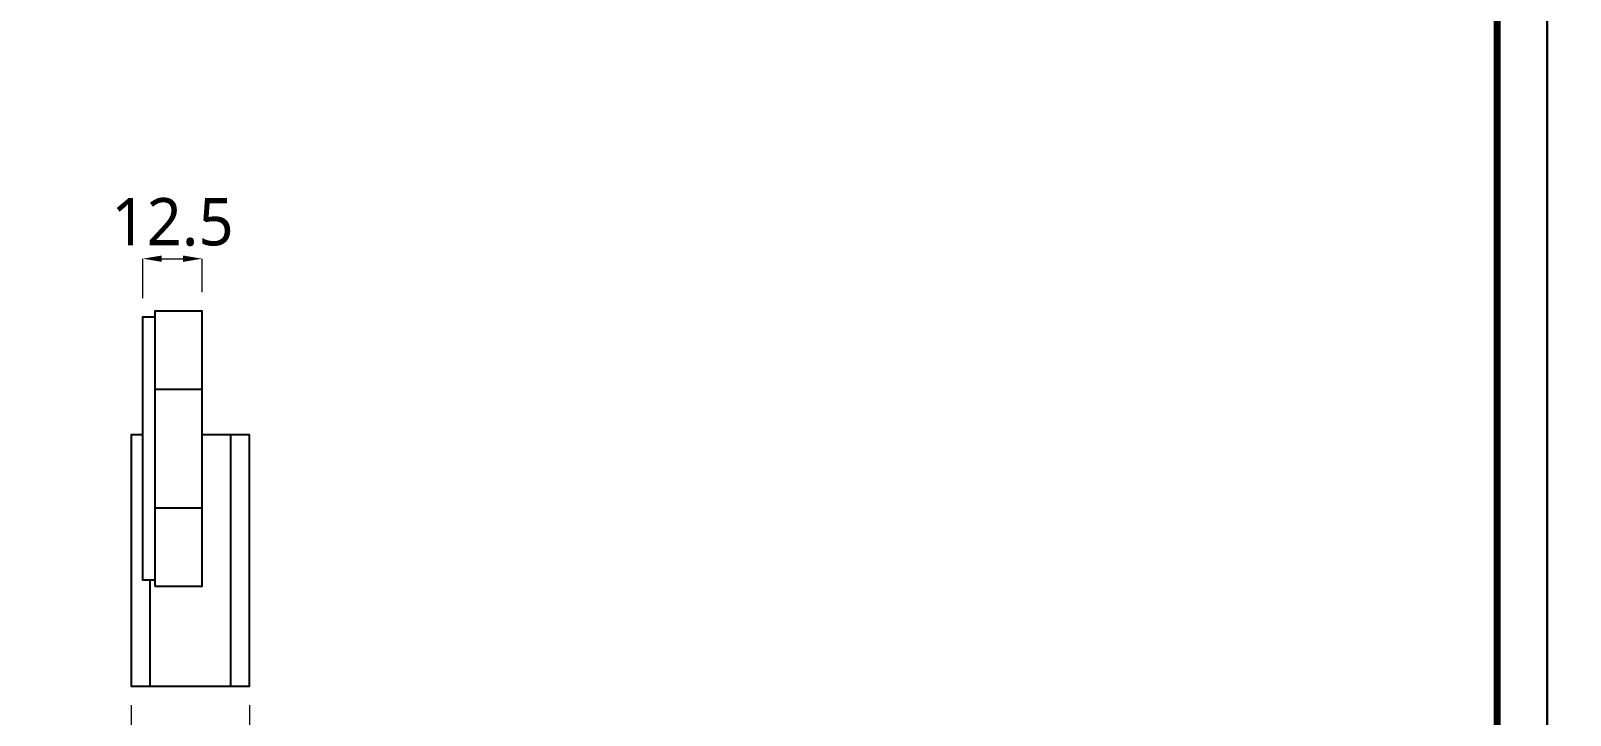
# Model space of a CAD drawing. Extents: x 16296675204 to 16296683393, y -37409618576 to -37409617244.
# Drawn here: x 16296678359.4 to 16296678684.2, y -37409618235 to -37409618090.7 of the extents above; entities that cross this region are included whole.
import ezdxf

# ---------------------------------------------------------------- set-up
doc = ezdxf.new("R2010")
doc.units = 0
doc.header["$LTSCALE"] = 10
doc.header["$MEASUREMENT"] = 0
doc.header["$PDMODE"] = 3
doc.header["$PDSIZE"] = -10
doc.linetypes.add('HIDDEN', pattern=[0.375, 0.25, -0.125])
doc.layers.get('0').update_dxf_attribs({"linetype": 'CONTINUOUS'})
doc.layers.get('DEFPOINTS').update_dxf_attribs({"linetype": 'CONTINUOUS'})
doc.layers.add('2', color=2, linetype='HIDDEN')
doc.styles.add('Daelim Dimension', font='NanumGothic.ttf')
doc.dimstyles.new('DEFAULT', dxfattribs={"dimscale": 2, "dimtxt": 2, "dimasz": 2, "dimexe": 0, "dimexo": 2, "dimgap": 1, "dimtad": 1, "dimdec": 1, "dimzin": 9, "dimdsep": 46, "dimtxsty": 'Daelim Dimension', "dimcen": 0.5, "dimclrd": 252, "dimclre": 252, "dimclrt": 3, "dimadec": 1, "dimazin": 0, "dimtfac": 1, "dimtdec": 1, "dimtix": 1, "dimtmove": 0, "dimatfit": 3, "dimfxl": 1, "dimtolj": 1, "dimtzin": 1, "dimlwd": 9, "dimlwe": 9, "dimarcsym": 0})

# ---------------------------------------------------------------- blocks, each defined once
blk = doc.blocks.new('*D47')
at = {"color": 5, "lineweight": 9, "transparency": 16777216}
for p, q in [((16296678380.553699, -37409618232.872787), (16296678380.553699, -37409618252.372787)), ((16296678405.553699, -37409618232.872787), (16296678405.553699, -37409618252.372787)), ((16296678401.553699, -37409618252.372787), (16296678384.553699, -37409618252.372787))]:
    blk.add_line(p, q, dxfattribs=at)
at = {"color": 5, "transparency": 16777216}
for points in [[(16296678384.553699, -37409618251.706123), (16296678384.553699, -37409618253.039452), (16296678380.553699, -37409618252.372787)], [(16296678401.553699, -37409618251.706123), (16296678401.553699, -37409618253.039452), (16296678405.553699, -37409618252.372787)]]:
    blk.add_solid(points, dxfattribs=at)
at = {"layer": 'DEFPOINTS', "color": 0, "transparency": 16777216}
for p in [(16296678380.553699, -37409618228.872787), (16296678405.553699, -37409618228.872787), (16296678380.553699, -37409618252.372787)]:
    blk.add_point(p, dxfattribs=at)
at = {"color": 7, "transparency": 16777216, "insert": (16296678393.053699, -37409618244.929298), "char_height": 10, "attachment_point": 5, "style": 'Daelim Dimension'}
blk.add_mtext('\\A1;25', dxfattribs=at)
blk = doc.blocks.new('*D55')
at = {"color": 5, "lineweight": 9, "transparency": 16777216}
for p, q in [((16296678383.053699, -37409618147.040291), (16296678383.053699, -37409618138.743149)), ((16296678387.053699, -37409618138.743149), (16296678391.553699, -37409618138.743149)), ((16296678395.553699, -37409618145.790291), (16296678395.553699, -37409618138.743149))]:
    blk.add_line(p, q, dxfattribs=at)
at = {"color": 5, "transparency": 16777216}
for points in [[(16296678387.053699, -37409618138.076477), (16296678387.053699, -37409618139.409813), (16296678383.053699, -37409618138.743149)], [(16296678391.553699, -37409618138.076477), (16296678391.553699, -37409618139.409813), (16296678395.553699, -37409618138.743149)]]:
    blk.add_solid(points, dxfattribs=at)
at = {"layer": 'DEFPOINTS', "color": 0, "transparency": 16777216}
for p in [(16296678395.553699, -37409618138.743149), (16296678383.053699, -37409618151.040291), (16296678395.553699, -37409618149.790291)]:
    blk.add_point(p, dxfattribs=at)
at = {"color": 7, "transparency": 16777216, "insert": (16296678389.303699, -37409618131.042137), "char_height": 10, "attachment_point": 5, "style": 'Daelim Dimension'}
blk.add_mtext('\\A1;12.5', dxfattribs=at)

msp = doc.modelspace()

# ---------------------------------------------------------------- linework, layer by layer
for p, q in [((16296678401.553699, -37409618175.872787), (16296678401.553699, -37409618228.872787)), ((16296678384.553699, -37409618206.540291), (16296678384.553699, -37409618228.872787))]:
    msp.add_line(p, q)
at = {"ltscale": 0.5}
for points in [[(16296678028.306351, -37409618380.983459), (16296678679.306351, -37409618380.983459), (16296678679.306351, -37409617903.983459), (16296678028.306351, -37409617903.983459)], [(16296678679.306351, -37409618380.983459), (16296679330.306351, -37409618380.983459), (16296679330.306351, -37409617903.983459), (16296678679.306351, -37409617903.983459)]]:
    msp.add_lwpolyline(points, close=True, dxfattribs=at)
at = {"color": 5, "linetype": 'ByBlock', "lineweight": 200, "const_width": 1.5}
msp.add_lwpolyline([(16296678038.774549, -37409618360.558739), (16296678668.774549, -37409618360.558739), (16296678668.774549, -37409617915.058739), (16296678038.774549, -37409617915.058739)], close=True, dxfattribs=at)
for points in [[(16296678385.553699, -37409618206.540291), (16296678383.053699, -37409618206.540291), (16296678383.053699, -37409618151.040291), (16296678385.553699, -37409618151.040291), (16296678385.553699, -37409618164.290291)], [(16296678383.053699, -37409618175.872787), (16296678380.553699, -37409618175.872787), (16296678380.553699, -37409618228.872787), (16296678405.553699, -37409618228.872787), (16296678405.553699, -37409618175.872787), (16296678395.553699, -37409618175.872787)]]:
    msp.add_lwpolyline(points)
msp.add_lwpolyline([(16296678385.553699, -37409618207.790291), (16296678395.553699, -37409618207.790291), (16296678395.553699, -37409618149.790291), (16296678385.553699, -37409618149.790291)], close=True)
at = {"layer": '2'}
for p, q in [((16296678385.553699, -37409618166.290291), (16296678395.553699, -37409618166.290291)), ((16296678385.553699, -37409618191.290291), (16296678395.553699, -37409618191.290291))]:
    msp.add_line(p, q, dxfattribs=at)

# ---------------------------------------------------------------- dimensions: what is measured, and where the dimension line sits
dim = msp.add_linear_dim(base=(16296678395.553699, -37409618138.743149), p1=(16296678383.053699, -37409618151.040291), p2=(16296678395.553699, -37409618149.790291), dimstyle='DEFAULT', override={"dimtxt": 5, "dimclrd": 5, "dimclre": 5, "dimclrt": 7})
dim.commit()
dim.dimension.update_dxf_attribs({"geometry": '*D55', "text_midpoint": (16296678389.303699, -37409618138.743149), "dimtype": 160})
dim = msp.add_linear_dim(base=(16296678380.553699, -37409618252.372787), p1=(16296678405.553699, -37409618228.872787), p2=(16296678380.553699, -37409618228.872787), dimstyle='DEFAULT', override={"dimtxt": 5, "dimclrd": 5, "dimclre": 5, "dimclrt": 7})
dim.commit()
dim.dimension.update_dxf_attribs({"geometry": '*D47', "text_midpoint": (16296678393.053699, -37409618244.929298)})

doc.saveas('drawing.dxf')
